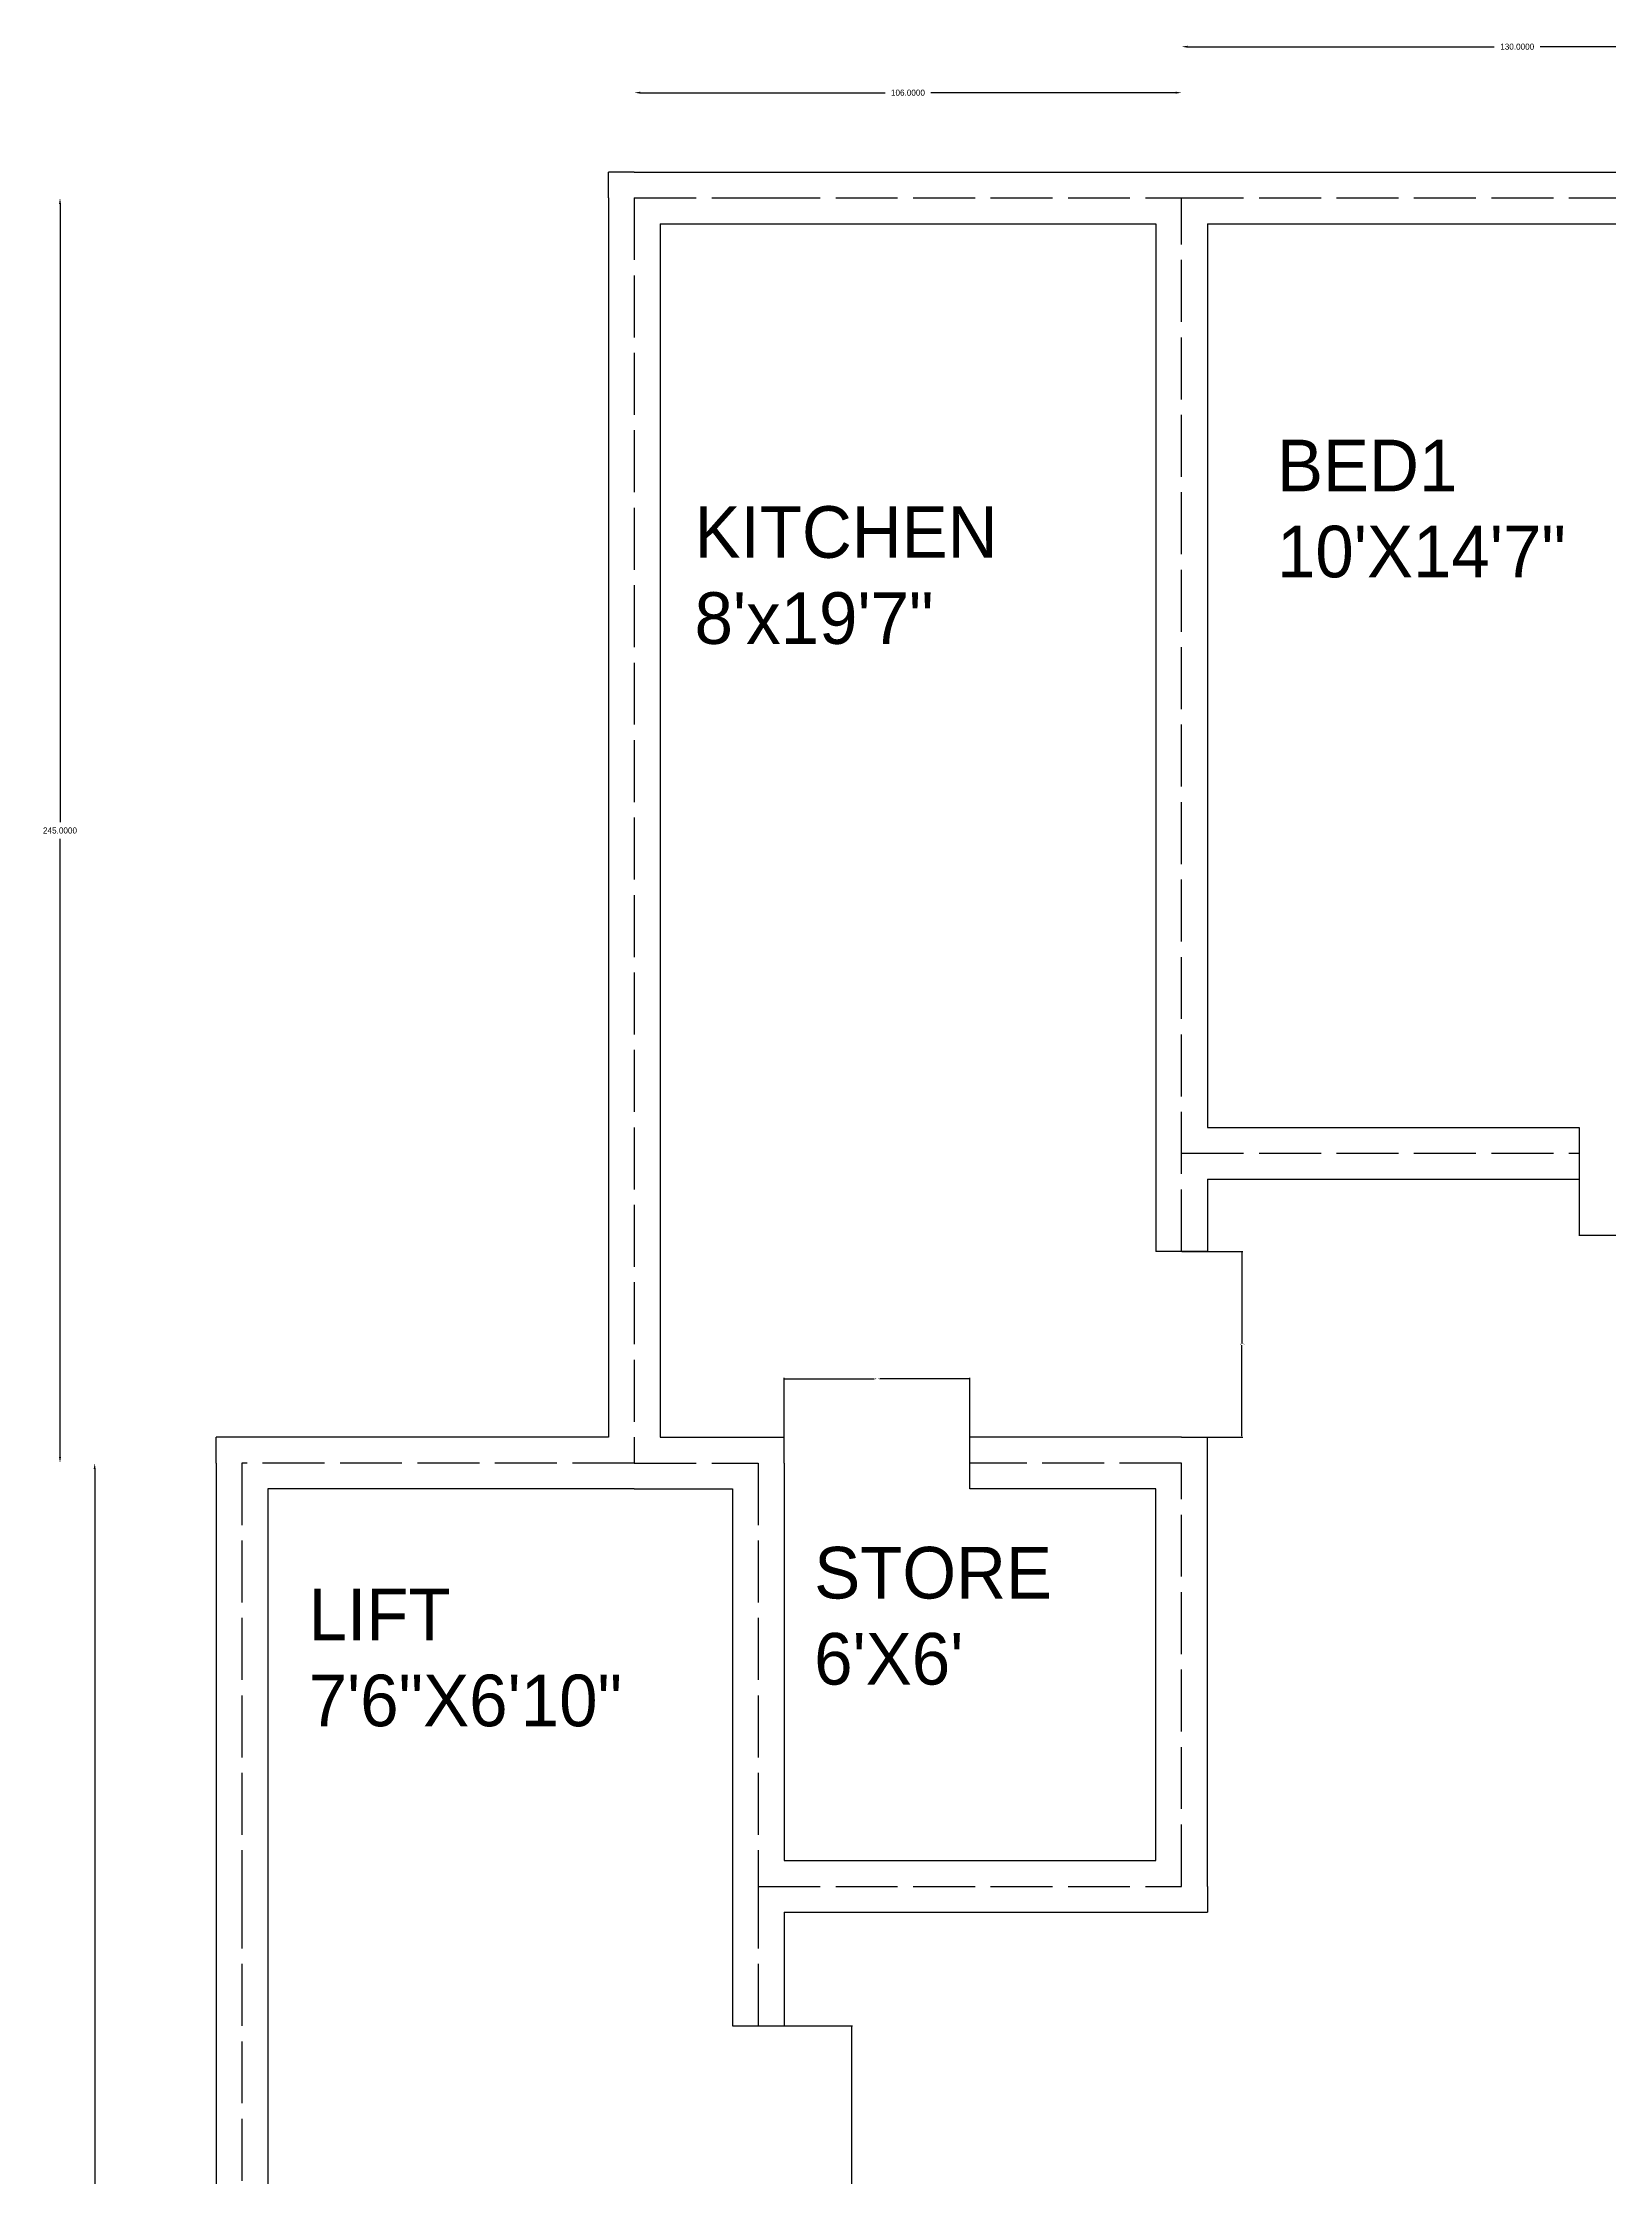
# Model space of a CAD drawing. Header units: inches. Extents: x 29 to 1457, y 10 to 838.
# Drawn here: x 29.4 to 332.8, y 422.7 to 836.1 of the extents above; entities that cross this region are included whole.
import ezdxf

# ---------------------------------------------------------------- set-up
doc = ezdxf.new("R2010")
doc.units = ezdxf.units.IN
doc.header["$MEASUREMENT"] = 0
doc.linetypes.add('ACAD_ISO02W100', pattern=[15, 12, -3])
doc.dimstyles.get("Standard").update_dxf_attribs({"dimtxt": 0.18, "dimasz": 0.18, "dimexe": 0.18, "dimexo": 0.0625, "dimgap": 0.09, "dimtad": 0, "dimtih": 1, "dimtoh": 1, "dimdec": 4, "dimzin": 0, "dimdsep": 46, "dimtxsty": 'Standard', "dimcen": 0.09, "dimadec": 0, "dimazin": 0, "dimtfac": 1, "dimtdec": 4, "dimtofl": 0, "dimtmove": 0, "dimatfit": 3, "dimfxl": 1, "dimtolj": 1, "dimtzin": 0, "dimarcsym": 0})

# ---------------------------------------------------------------- blocks, each defined once
blk = doc.blocks.new('*D3')
at = {"color": 0, "lineweight": -2}
for p, q in [((251.19, 835.3), (310.57, 835.3)), ((378.83, 835.3), (319.46, 835.3))]:
    blk.add_line(p, q, dxfattribs=at)
at = {"color": 0}
for points in [[(251.19, 835.49), (251.19, 835.1), (250.01, 835.3)], [(378.83, 835.49), (378.83, 835.1), (380.01, 835.3)]]:
    blk.add_solid(points, dxfattribs=at)
at = {"layer": 'Defpoints', "color": 0}
for p in [(250.01, 835.3), (250.01, 806), (380.01, 806)]:
    blk.add_point(p, dxfattribs=at)
at = {"color": 0, "insert": (315.01, 835.3), "char_height": 1.18, "attachment_point": 5}
blk.add_mtext('\\A1;130.0000', dxfattribs=at)
blk = doc.blocks.new('*D4')
at = {"color": 0, "lineweight": -2}
for p, q in [((145.19, 826.39), (192.57, 826.39)), ((248.83, 826.39), (201.46, 826.39))]:
    blk.add_line(p, q, dxfattribs=at)
at = {"color": 0}
for points in [[(145.19, 826.59), (145.19, 826.2), (144.01, 826.39)], [(248.83, 826.59), (248.83, 826.2), (250.01, 826.39)]]:
    blk.add_solid(points, dxfattribs=at)
at = {"layer": 'Defpoints', "color": 0}
for p in [(144.01, 826.39), (144.01, 806), (250.01, 806)]:
    blk.add_point(p, dxfattribs=at)
at = {"color": 0, "insert": (197.01, 826.39), "char_height": 1.18, "attachment_point": 5}
blk.add_mtext('\\A1;106.0000', dxfattribs=at)
blk = doc.blocks.new('*D5')
at = {"color": 0, "lineweight": -2}
for p, q in [((32.78, 804.82), (32.78, 685.09)), ((32.78, 562.18), (32.78, 681.91))]:
    blk.add_line(p, q, dxfattribs=at)
at = {"color": 0}
for points in [[(32.58, 804.82), (32.97, 804.82), (32.78, 806)], [(32.58, 562.18), (32.97, 562.18), (32.78, 561)]]:
    blk.add_solid(points, dxfattribs=at)
at = {"layer": 'Defpoints', "color": 0}
for p in [(144.01, 806), (32.78, 561), (144.01, 561)]:
    blk.add_point(p, dxfattribs=at)
at = {"color": 0, "insert": (32.78, 683.5), "char_height": 1.18, "attachment_point": 5}
blk.add_mtext('\\A1;245.0000', dxfattribs=at)
blk = doc.blocks.new('*D6')
at = {"color": 0, "lineweight": -2}
for p, q in [((39.5, 559.82), (39.5, 308.59)), ((39.5, 54.18), (39.5, 305.41))]:
    blk.add_line(p, q, dxfattribs=at)
at = {"color": 0}
for points in [[(39.3, 559.82), (39.69, 559.82), (39.5, 561)], [(39.3, 54.18), (39.69, 54.18), (39.5, 53)]]:
    blk.add_solid(points, dxfattribs=at)
at = {"layer": 'Defpoints', "color": 0}
for p in [(68.01, 561), (39.5, 53), (68.01, 53)]:
    blk.add_point(p, dxfattribs=at)
at = {"color": 0, "insert": (39.5, 307), "char_height": 1.18, "attachment_point": 5}
blk.add_mtext('\\A1;508.0000', dxfattribs=at)
blk = doc.blocks.new('*D16')
at = {"color": 0, "lineweight": -2}
for p, q in [((327.01, 620.94), (327.01, 604.98)), ((380.01, 620.94), (380.01, 604.98)), ((327.19, 605.16), (352.94, 605.16)), ((379.83, 605.16), (354.08, 605.16))]:
    blk.add_line(p, q, dxfattribs=at)
at = {"color": 0}
for points in [[(327.19, 605.19), (327.19, 605.13), (327.01, 605.16)], [(379.83, 605.19), (379.83, 605.13), (380.01, 605.16)]]:
    blk.add_solid(points, dxfattribs=at)
at = {"layer": 'Defpoints', "color": 0}
for p in [(327.01, 621), (380.01, 621), (380.01, 605.16)]:
    blk.add_point(p, dxfattribs=at)
at = {"color": 0, "insert": (353.51, 605.16), "char_height": 0.18, "attachment_point": 5}
blk.add_mtext('\\A1;53.0000', dxfattribs=at)
blk = doc.blocks.new('*D24')
at = {"color": 0, "lineweight": -2}
for p, q in [((168.08, 452), (186.24, 452)), ((186.06, 451.82), (186.06, 410.18)), ((186.06, 368.18), (186.06, 409.82)), ((168.08, 368), (186.24, 368))]:
    blk.add_line(p, q, dxfattribs=at)
at = {"color": 0}
for points in [[(186.03, 451.82), (186.09, 451.82), (186.06, 452)], [(186.03, 368.18), (186.09, 368.18), (186.06, 368)]]:
    blk.add_solid(points, dxfattribs=at)
at = {"layer": 'Defpoints', "color": 0}
for p in [(168.01, 452), (186.06, 452), (168.01, 368)]:
    blk.add_point(p, dxfattribs=at)
at = {"color": 0, "insert": (186.06, 410), "char_height": 0.18, "attachment_point": 5}
blk.add_mtext('\\A1;84.0000', dxfattribs=at)
blk = doc.blocks.new('*D25')
at = {"color": 0, "lineweight": -2}
for p, q in [((173.01, 561.06), (173.01, 577.48)), ((173.19, 577.3), (190.44, 577.3)), ((208.83, 577.3), (191.58, 577.3)), ((209.01, 561.06), (209.01, 577.48))]:
    blk.add_line(p, q, dxfattribs=at)
at = {"color": 0}
for points in [[(173.19, 577.33), (173.19, 577.27), (173.01, 577.3)], [(208.83, 577.33), (208.83, 577.27), (209.01, 577.3)]]:
    blk.add_solid(points, dxfattribs=at)
at = {"layer": 'Defpoints', "color": 0}
for p in [(173.01, 577.3), (173.01, 561), (209.01, 561)]:
    blk.add_point(p, dxfattribs=at)
at = {"color": 0, "insert": (191.01, 577.3), "char_height": 0.18, "attachment_point": 5}
blk.add_mtext('\\A1;36.0000', dxfattribs=at)
blk = doc.blocks.new('*D26')
at = {"color": 0, "lineweight": -2}
for p, q in [((250.08, 602), (261.88, 602)), ((261.7, 601.82), (261.7, 584.18)), ((261.7, 566.18), (261.7, 583.82)), ((250.08, 566), (261.88, 566))]:
    blk.add_line(p, q, dxfattribs=at)
at = {"color": 0}
for points in [[(261.67, 601.82), (261.73, 601.82), (261.7, 602)], [(261.67, 566.18), (261.73, 566.18), (261.7, 566)]]:
    blk.add_solid(points, dxfattribs=at)
at = {"layer": 'Defpoints', "color": 0}
for p in [(250.01, 602), (250.01, 566), (261.7, 566)]:
    blk.add_point(p, dxfattribs=at)
at = {"color": 0, "insert": (261.7, 584), "char_height": 0.18, "attachment_point": 5}
blk.add_mtext('\\A1;36.0000', dxfattribs=at)

msp = doc.modelspace()

# ---------------------------------------------------------------- linework, layer by layer
at = {"color": 6}
for p, q in [((139.01375, 805.99976), (139.01375, 810.99976)), ((144.01375, 810.99976), (139.01375, 810.99976)), ((144.01375, 810.99976), (168.01375, 810.99976)), ((168.01375, 810.99976), (250.01375, 810.99976)), ((250.01375, 810.99976), (380.01375, 810.99976)), ((139.01375, 805.99976), (139.01375, 565.99976)), ((149.01375, 800.99976), (149.01375, 565.99976)), ((149.01375, 800.99976), (168.01375, 800.99976)), ((168.01375, 800.99976), (245.01375, 800.99976)), ((245.01375, 800.99976), (245.01375, 601.99976)), ((255.01375, 800.99976), (375.01375, 800.99976)), ((255.01375, 800.99976), (255.01375, 625.99976)), ((255.01375, 625.99976), (327.01375, 625.99976)), ((327.01375, 625.99976), (327.01375, 615.99976)), ((255.01375, 615.99976), (327.01375, 615.99976)), ((255.01375, 615.99976), (255.01375, 601.99976)), ((255.01375, 601.99976), (245.01375, 601.99976)), ((63.01375, 560.99976), (63.01375, 565.99976)), ((68.01375, 565.99976), (63.01375, 565.99976)), ((139.01375, 565.99976), (68.01375, 565.99976)), ((149.01375, 565.99976), (168.01375, 565.99976)), ((168.01375, 565.99976), (173.01375, 565.99976)), ((173.01375, 560.99976), (173.01375, 565.99976)), ((250.01375, 565.99976), (209.01375, 565.99976)), ((209.01375, 555.99976), (209.01375, 565.99976)), ((250.01375, 565.99976), (255.01375, 565.99976)), ((255.01375, 560.99976), (255.01375, 565.99976)), ((63.01375, 560.99976), (63.01375, 478.99976)), ((173.01375, 560.99976), (173.01375, 483.99976)), ((255.01375, 478.99976), (255.01375, 560.99976)), ((144.01375, 555.99976), (73.01375, 555.99976)), ((73.01375, 555.99976), (73.01375, 478.99976)), ((144.01375, 555.99976), (163.01375, 555.99976)), ((163.01375, 555.99976), (163.01375, 478.99976)), ((245.01375, 555.99976), (209.01375, 555.99976)), ((245.01375, 483.99976), (245.01375, 555.99976)), ((173.01375, 483.99976), (245.01375, 483.99976)), ((63.01375, 478.99976), (63.01375, 362.99976)), ((73.01375, 478.99976), (73.01375, 362.99976)), ((163.01375, 478.99976), (163.01375, 451.99976)), ((255.01375, 478.99976), (255.01375, 473.99976)), ((173.01375, 473.99976), (250.01375, 473.99976)), ((173.01375, 473.99976), (173.01375, 451.99976)), ((250.01375, 473.99976), (255.01375, 473.99976)), ((163.01375, 451.99976), (173.01375, 451.99976))]:
    msp.add_line(p, q, dxfattribs=at)
at = {"color": 6, "linetype": 'ACAD_ISO02W100'}
for p, q in [((144.01375, 805.99976), (144.01375, 560.99976)), ((144.01375, 805.99976), (168.01375, 805.99976)), ((168.01375, 805.99976), (250.01375, 805.99976)), ((250.01375, 805.99976), (380.01375, 805.99976)), ((250.01375, 601.99976), (250.01375, 805.99976)), ((250.01375, 620.99976), (327.01375, 620.99976)), ((144.01375, 560.99976), (68.01375, 560.99976)), ((68.01375, 560.99976), (68.01375, 478.99976)), ((144.01375, 560.99976), (168.01375, 560.99976)), ((168.01375, 560.99976), (168.01375, 478.99976)), ((250.01375, 560.99976), (209.01375, 560.99976)), ((250.01375, 478.99976), (250.01375, 560.99976)), ((68.01375, 478.99976), (68.01375, 362.99976)), ((168.01375, 478.99976), (250.01375, 478.99976)), ((168.01375, 478.99976), (168.01375, 451.99976))]:
    msp.add_line(p, q, dxfattribs=at)

# ---------------------------------------------------------------- texts
at = {"color": 6, "char_height": 10, "attachment_point": 1}
for s, insert, width in [('BED1^J10\'X14\'7"', (268.47788, 759.19442), 96.2946684), ('BED1^J10\'X14\'7"', (268.47788, 759.19442), 96.2946684), ('KITCHEN^J8\'x19\'7"', (155.67684, 746.31108), 84.6915972), ("STORE^J6'X6'", (178.84607, 544.76499), 28.0069362), ('LIFT^J7\'6"X6\'10"', (80.93403, 536.69401), 71.0081007)]:
    msp.add_mtext(s, dxfattribs=dict(at, insert=insert, width=width))

# ---------------------------------------------------------------- dimensions: what is measured, and where the dimension line sits
at = {"color": 6}
for base, p1, p2, picture, middle in [((250.01375, 835.29779), (380.01375, 805.99976), (250.01375, 805.99976), '*D3', (315.01375, 835.29779)), ((144.01375, 826.39171), (250.01375, 805.99976), (144.01375, 805.99976), '*D4', (197.01375, 826.39171))]:
    dim = msp.add_linear_dim(base=base, p1=p1, p2=p2, dimstyle='Standard', override={"dimtxt": 1.18, "dimasz": 1.18, "dimgap": 1, "dimse1": 1, "dimse2": 1}, dxfattribs=at)
    dim.commit()
    dim.dimension.update_dxf_attribs({"geometry": picture, "text_midpoint": middle})
for base, p1, p2, picture, middle in [((32.77819, 560.99976), (144.01375, 805.99976), (144.01375, 560.99976), '*D5', (32.77819, 683.49976)), ((39.49733, 52.99976), (68.01375, 560.99976), (68.01375, 52.99976), '*D6', (39.49733, 306.99976))]:
    dim = msp.add_linear_dim(base=base, p1=p1, p2=p2, angle=90, dimstyle='Standard', override={"dimtxt": 1.18, "dimasz": 1.18, "dimgap": 1, "dimse1": 1, "dimse2": 1}, dxfattribs=at)
    dim.commit()
    dim.dimension.update_dxf_attribs({"geometry": picture, "text_midpoint": middle})
for base, p1, p2, picture, middle in [((380.01375, 605.15774), (327.01375, 620.99976), (380.01375, 620.99976), '*D16', (353.51375, 605.15774)), ((173.01375, 577.30261), (209.01375, 560.99976), (173.01375, 560.99976), '*D25', (191.01375, 577.30261))]:
    dim = msp.add_linear_dim(base=base, p1=p1, p2=p2, dimstyle='Standard', dxfattribs=at)
    dim.commit()
    dim.dimension.update_dxf_attribs({"geometry": picture, "text_midpoint": middle})
for base, p1, p2, picture, middle in [((261.69746, 565.99976), (250.01375, 601.99976), (250.01375, 565.99976), '*D26', (261.69746, 583.99976)), ((186.06135, 451.99976), (168.01375, 367.99976), (168.01375, 451.99976), '*D24', (186.06135, 409.99976))]:
    dim = msp.add_linear_dim(base=base, p1=p1, p2=p2, angle=90, dimstyle='Standard', dxfattribs=at)
    dim.commit()
    dim.dimension.update_dxf_attribs({"geometry": picture, "text_midpoint": middle})

doc.saveas('drawing.dxf')
